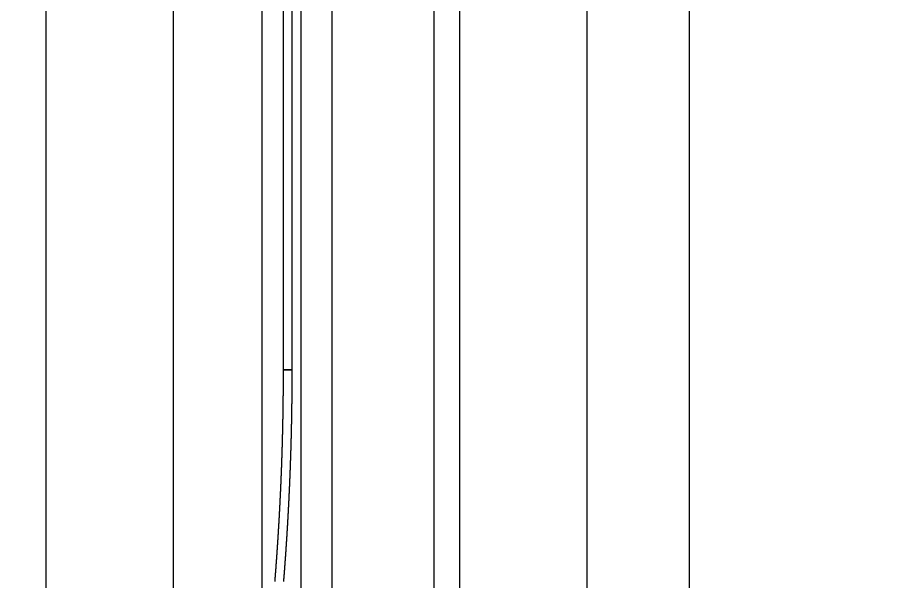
# Model space of a CAD drawing. Extents: x -7000 to 3750, y -6210 to 6210.
# Drawn here: x -3744.21 to -3733.88, y 2833.51 to 2840.14 of the extents above; entities that cross this region are included whole.
import ezdxf

# ---------------------------------------------------------------- set-up
doc = ezdxf.new("R2010")
doc.units = 0

msp = doc.modelspace()

# ---------------------------------------------------------------- linework, layer by layer
at = {"layer": 'EOS6MetalLayer'}
for points in [[(-3741.336, 2814.972), (-3744.336, 2814.972), (-3744.336, 3048.5), (-3888.45, 3048.5), (-3888.45, 2814.972), (-3891.45, 2814.972), (-3891.45, 3051.5), (-3744.336, 3051.5), (-3744.336, 3285.028), (-3741.336, 3285.028)], [(-3739.307, 3285.028), (-3736.307, 3285.028), (-3736.307, 3051.5), (-3592.193, 3051.5), (-3592.193, 3285.028), (-3589.193, 3285.028), (-3589.193, 3048.5), (-3736.307, 3048.5), (-3736.307, 2814.972), (-3739.307, 2814.972)]]:
    msp.add_lwpolyline(points, close=True, dxfattribs=at)
at = {"layer": 'HBSiProtectLayer'}
msp.add_lwpolyline([(-3742.379, 2770), (-3739.007, 2770), (-3739.007, 3330), (-3742.379, 3330)], close=True, dxfattribs=at)
at = {"layer": 'NegLayer'}
msp.add_lwpolyline([(-3743.879, 2825), (-3737.507, 2825), (-3737.507, 3275), (-3743.879, 3275)], close=True, dxfattribs=at)
at = {"layer": 'SiLayer'}
for points in [[(-3740.879, 2825), (-3740.507, 2825), (-3740.507, 3275), (-3740.879, 3275)], [(-3741.086, 2836), (-3740.979, 2836), (-3740.979, 3264), (-3741.086, 3264)]]:
    msp.add_lwpolyline(points, close=True, dxfattribs=at)
msp.add_lwpolyline([(-3741.0786, 2833.508), (-3741.0783, 2833.512), (-3741.078, 2833.516), (-3741.0777, 2833.52), (-3741.0774, 2833.524), (-3741.077, 2833.528), (-3741.0767, 2833.532), (-3741.0764, 2833.536), (-3741.0761, 2833.54), (-3741.0758, 2833.544), (-3741.0755, 2833.548), (-3741.0751, 2833.552), (-3741.0748, 2833.556), (-3741.0745, 2833.56), (-3741.0742, 2833.564), (-3741.0739, 2833.568), (-3741.0736, 2833.572), (-3741.0733, 2833.576), (-3741.073, 2833.58), (-3741.0726, 2833.584), (-3741.0723, 2833.588), (-3741.072, 2833.592), (-3741.0717, 2833.596), (-3741.0714, 2833.6), (-3741.0711, 2833.604), (-3741.0708, 2833.608), (-3741.0705, 2833.612), (-3741.0702, 2833.616), (-3741.0699, 2833.62), (-3741.0696, 2833.624), (-3741.0693, 2833.628), (-3741.069, 2833.632), (-3741.0687, 2833.636), (-3741.0684, 2833.64), (-3741.0681, 2833.644), (-3741.0678, 2833.648), (-3741.0675, 2833.652), (-3741.0671, 2833.656), (-3741.0668, 2833.66), (-3741.0665, 2833.664), (-3741.0662, 2833.668), (-3741.066, 2833.672), (-3741.0657, 2833.676), (-3741.0654, 2833.68), (-3741.0651, 2833.684), (-3741.0648, 2833.688), (-3741.0645, 2833.692), (-3741.0642, 2833.696), (-3741.0639, 2833.7), (-3741.0636, 2833.704), (-3741.0633, 2833.708), (-3741.063, 2833.712), (-3741.0627, 2833.716), (-3741.0624, 2833.72), (-3741.0621, 2833.724), (-3741.0618, 2833.728), (-3741.0615, 2833.732), (-3741.0612, 2833.736), (-3741.0609, 2833.74), (-3741.0607, 2833.744), (-3741.0604, 2833.748), (-3741.0601, 2833.752), (-3741.0598, 2833.756), (-3741.0595, 2833.76), (-3741.0592, 2833.764), (-3741.0589, 2833.768), (-3741.0586, 2833.772), (-3741.0584, 2833.776), (-3741.0581, 2833.78), (-3741.0578, 2833.784), (-3741.0575, 2833.788), (-3741.0572, 2833.792), (-3741.0569, 2833.796), (-3741.0567, 2833.8), (-3741.0564, 2833.804), (-3741.0561, 2833.808), (-3741.0558, 2833.812), (-3741.0555, 2833.816), (-3741.0552, 2833.82), (-3741.055, 2833.824), (-3741.0547, 2833.828), (-3741.0544, 2833.832), (-3741.0541, 2833.836), (-3741.0539, 2833.84), (-3741.0536, 2833.844), (-3741.0533, 2833.848), (-3741.053, 2833.852), (-3741.0528, 2833.856), (-3741.0525, 2833.86), (-3741.0522, 2833.864), (-3741.0519, 2833.868), (-3741.0517, 2833.872), (-3741.0514, 2833.876), (-3741.0511, 2833.88), (-3741.0508, 2833.884), (-3741.0506, 2833.888), (-3741.0503, 2833.892), (-3741.05, 2833.896), (-3741.0498, 2833.9), (-3741.0495, 2833.904), (-3741.0492, 2833.908), (-3741.049, 2833.912), (-3741.0487, 2833.916), (-3741.0484, 2833.92), (-3741.0482, 2833.924), (-3741.0479, 2833.928), (-3741.0476, 2833.932), (-3741.0474, 2833.936), (-3741.0471, 2833.94), (-3741.0468, 2833.944), (-3741.0466, 2833.948), (-3741.0463, 2833.952), (-3741.046, 2833.956), (-3741.0458, 2833.96), (-3741.0455, 2833.964), (-3741.0453, 2833.968), (-3741.045, 2833.972), (-3741.0447, 2833.976), (-3741.0445, 2833.98), (-3741.0442, 2833.984), (-3741.044, 2833.988), (-3741.0437, 2833.992), (-3741.0434, 2833.996), (-3741.0432, 2834), (-3741.0429, 2834.004), (-3741.0427, 2834.008), (-3741.0424, 2834.012), (-3741.0422, 2834.016), (-3741.0419, 2834.02), (-3741.0417, 2834.024), (-3741.0414, 2834.028), (-3741.0411, 2834.032), (-3741.0409, 2834.036), (-3741.0406, 2834.04), (-3741.0404, 2834.044), (-3741.0401, 2834.048), (-3741.0399, 2834.052), (-3741.0396, 2834.056), (-3741.0394, 2834.06), (-3741.0391, 2834.064), (-3741.0389, 2834.068), (-3741.0386, 2834.072), (-3741.0384, 2834.076), (-3741.0382, 2834.08), (-3741.0379, 2834.084), (-3741.0377, 2834.088), (-3741.0374, 2834.092), (-3741.0372, 2834.096), (-3741.0369, 2834.1), (-3741.0367, 2834.104), (-3741.0364, 2834.108), (-3741.0362, 2834.112), (-3741.036, 2834.116), (-3741.0357, 2834.12), (-3741.0355, 2834.124), (-3741.0352, 2834.128), (-3741.035, 2834.132), (-3741.0348, 2834.136), (-3741.0345, 2834.14), (-3741.0343, 2834.144), (-3741.034, 2834.148), (-3741.0338, 2834.152), (-3741.0336, 2834.156), (-3741.0333, 2834.16), (-3741.0331, 2834.164), (-3741.0329, 2834.168), (-3741.0326, 2834.172), (-3741.0324, 2834.176), (-3741.0322, 2834.18), (-3741.0319, 2834.184), (-3741.0317, 2834.188), (-3741.0315, 2834.192), (-3741.0312, 2834.196), (-3741.031, 2834.2), (-3741.0308, 2834.204), (-3741.0305, 2834.208), (-3741.0303, 2834.212), (-3741.0301, 2834.216), (-3741.0298, 2834.22), (-3741.0296, 2834.224), (-3741.0294, 2834.228), (-3741.0292, 2834.232), (-3741.0289, 2834.236), (-3741.0287, 2834.24), (-3741.0285, 2834.244), (-3741.0283, 2834.248), (-3741.028, 2834.252), (-3741.0278, 2834.256), (-3741.0276, 2834.26), (-3741.0274, 2834.264), (-3741.0271, 2834.268), (-3741.0269, 2834.272), (-3741.0267, 2834.276), (-3741.0265, 2834.28), (-3741.0263, 2834.284), (-3741.026, 2834.288), (-3741.0258, 2834.292), (-3741.0256, 2834.296), (-3741.0254, 2834.3), (-3741.0252, 2834.304), (-3741.0249, 2834.308), (-3741.0247, 2834.312), (-3741.0245, 2834.316), (-3741.0243, 2834.32), (-3741.0241, 2834.324), (-3741.0239, 2834.328), (-3741.0236, 2834.332), (-3741.0234, 2834.336), (-3741.0232, 2834.34), (-3741.023, 2834.344), (-3741.0228, 2834.348), (-3741.0226, 2834.352), (-3741.0224, 2834.356), (-3741.0222, 2834.36), (-3741.0219, 2834.364), (-3741.0217, 2834.368), (-3741.0215, 2834.372), (-3741.0213, 2834.376), (-3741.0211, 2834.38), (-3741.0209, 2834.384), (-3741.0207, 2834.388), (-3741.0205, 2834.392), (-3741.0203, 2834.396), (-3741.0201, 2834.4), (-3741.0199, 2834.404), (-3741.0197, 2834.408), (-3741.0195, 2834.412), (-3741.0193, 2834.416), (-3741.0191, 2834.42), (-3741.0189, 2834.424), (-3741.0187, 2834.428), (-3741.0185, 2834.432), (-3741.0183, 2834.436), (-3741.0181, 2834.44), (-3741.0179, 2834.444), (-3741.0177, 2834.448), (-3741.0175, 2834.452), (-3741.0173, 2834.456), (-3741.0171, 2834.46), (-3741.0169, 2834.464), (-3741.0167, 2834.468), (-3741.0165, 2834.472), (-3741.0163, 2834.476), (-3741.0161, 2834.48), (-3741.0159, 2834.484), (-3741.0157, 2834.488), (-3741.0155, 2834.492), (-3741.0153, 2834.496), (-3741.0151, 2834.5), (-3741.0149, 2834.504), (-3741.0147, 2834.508), (-3741.0145, 2834.512), (-3741.0143, 2834.516), (-3741.0141, 2834.52), (-3741.014, 2834.524), (-3741.0138, 2834.528), (-3741.0136, 2834.532), (-3741.0134, 2834.536), (-3741.0132, 2834.54), (-3741.013, 2834.544), (-3741.0128, 2834.548), (-3741.0126, 2834.552), (-3741.0125, 2834.556), (-3741.0123, 2834.56), (-3741.0121, 2834.564), (-3741.0119, 2834.568), (-3741.0117, 2834.572), (-3741.0115, 2834.576), (-3741.0114, 2834.58), (-3741.0112, 2834.584), (-3741.011, 2834.588), (-3741.0108, 2834.592), (-3741.0106, 2834.596), (-3741.0105, 2834.6), (-3741.0103, 2834.604), (-3741.0101, 2834.608), (-3741.0099, 2834.612), (-3741.0097, 2834.616), (-3741.0096, 2834.62), (-3741.0094, 2834.624), (-3741.0092, 2834.628), (-3741.009, 2834.632), (-3741.0089, 2834.636), (-3741.0087, 2834.64), (-3741.0085, 2834.644), (-3741.0083, 2834.648), (-3741.0082, 2834.652), (-3741.008, 2834.656), (-3741.0078, 2834.66), (-3741.0076, 2834.664), (-3741.0075, 2834.668), (-3741.0073, 2834.672), (-3741.0071, 2834.676), (-3741.007, 2834.68), (-3741.0068, 2834.684), (-3741.0066, 2834.688), (-3741.0065, 2834.692), (-3741.0063, 2834.696), (-3741.0061, 2834.7), (-3741.006, 2834.704), (-3741.0058, 2834.708), (-3741.0056, 2834.712), (-3741.0055, 2834.716), (-3741.0053, 2834.72), (-3741.0051, 2834.724), (-3741.005, 2834.728), (-3741.0048, 2834.732), (-3741.0046, 2834.736), (-3741.0045, 2834.74), (-3741.0043, 2834.744), (-3741.0042, 2834.748), (-3741.004, 2834.752), (-3741.0038, 2834.756), (-3741.0037, 2834.76), (-3741.0035, 2834.764), (-3741.0034, 2834.768), (-3741.0032, 2834.772), (-3741.003, 2834.776), (-3741.0029, 2834.78), (-3741.0027, 2834.784), (-3741.0026, 2834.788), (-3741.0024, 2834.792), (-3741.0023, 2834.796), (-3741.0021, 2834.8), (-3741.002, 2834.804), (-3741.0018, 2834.808), (-3741.0016, 2834.812), (-3741.0015, 2834.816), (-3741.0013, 2834.82), (-3741.0012, 2834.824), (-3741.001, 2834.828), (-3741.0009, 2834.832), (-3741.0007, 2834.836), (-3741.0006, 2834.84), (-3741.0004, 2834.844), (-3741.0003, 2834.848), (-3741.0001, 2834.852), (-3741, 2834.856), (-3740.9999, 2834.86), (-3740.9997, 2834.864), (-3740.9996, 2834.868), (-3740.9994, 2834.872), (-3740.9993, 2834.876), (-3740.9991, 2834.88), (-3740.999, 2834.884), (-3740.9988, 2834.888), (-3740.9987, 2834.892), (-3740.9986, 2834.896), (-3740.9984, 2834.9), (-3740.9983, 2834.904), (-3740.9981, 2834.908), (-3740.998, 2834.912), (-3740.9979, 2834.916), (-3740.9977, 2834.92), (-3740.9976, 2834.924), (-3740.9974, 2834.928), (-3740.9973, 2834.932), (-3740.9972, 2834.936), (-3740.997, 2834.94), (-3740.9969, 2834.944), (-3740.9968, 2834.948), (-3740.9966, 2834.952), (-3740.9965, 2834.956), (-3740.9964, 2834.96), (-3740.9962, 2834.964), (-3740.9961, 2834.968), (-3740.996, 2834.972), (-3740.9958, 2834.976), (-3740.9957, 2834.98), (-3740.9956, 2834.984), (-3740.9954, 2834.988), (-3740.9953, 2834.992), (-3740.9952, 2834.996), (-3740.995, 2835), (-3740.9949, 2835.004), (-3740.9948, 2835.008), (-3740.9947, 2835.012), (-3740.9945, 2835.016), (-3740.9944, 2835.02), (-3740.9943, 2835.024), (-3740.9942, 2835.028), (-3740.994, 2835.032), (-3740.9939, 2835.036), (-3740.9938, 2835.04), (-3740.9937, 2835.044), (-3740.9935, 2835.048), (-3740.9934, 2835.052), (-3740.9933, 2835.056), (-3740.9932, 2835.06), (-3740.9931, 2835.064), (-3740.9929, 2835.068), (-3740.9928, 2835.072), (-3740.9927, 2835.076), (-3740.9926, 2835.08), (-3740.9925, 2835.084), (-3740.9923, 2835.088), (-3740.9922, 2835.092), (-3740.9921, 2835.096), (-3740.992, 2835.1), (-3740.9919, 2835.104), (-3740.9918, 2835.108), (-3740.9917, 2835.112), (-3740.9915, 2835.116), (-3740.9914, 2835.12), (-3740.9913, 2835.124), (-3740.9912, 2835.128), (-3740.9911, 2835.132), (-3740.991, 2835.136), (-3740.9909, 2835.14), (-3740.9908, 2835.144), (-3740.9906, 2835.148), (-3740.9905, 2835.152), (-3740.9904, 2835.156), (-3740.9903, 2835.16), (-3740.9902, 2835.164), (-3740.9901, 2835.168), (-3740.99, 2835.172), (-3740.9899, 2835.176), (-3740.9898, 2835.18), (-3740.9897, 2835.184), (-3740.9896, 2835.188), (-3740.9895, 2835.192), (-3740.9894, 2835.196), (-3740.9893, 2835.2), (-3740.9892, 2835.204), (-3740.9891, 2835.208), (-3740.989, 2835.212), (-3740.9889, 2835.216), (-3740.9888, 2835.22), (-3740.9887, 2835.224), (-3740.9886, 2835.228), (-3740.9885, 2835.232), (-3740.9884, 2835.236), (-3740.9883, 2835.24), (-3740.9882, 2835.244), (-3740.9881, 2835.248), (-3740.988, 2835.252), (-3740.9879, 2835.256), (-3740.9878, 2835.26), (-3740.9877, 2835.264), (-3740.9876, 2835.268), (-3740.9875, 2835.272), (-3740.9874, 2835.276), (-3740.9873, 2835.28), (-3740.9872, 2835.284), (-3740.9871, 2835.288), (-3740.987, 2835.292), (-3740.987, 2835.296), (-3740.9869, 2835.3), (-3740.9868, 2835.304), (-3740.9867, 2835.308), (-3740.9866, 2835.312), (-3740.9865, 2835.316), (-3740.9864, 2835.32), (-3740.9863, 2835.324), (-3740.9862, 2835.328), (-3740.9862, 2835.332), (-3740.9861, 2835.336), (-3740.986, 2835.34), (-3740.9859, 2835.344), (-3740.9858, 2835.348), (-3740.9857, 2835.352), (-3740.9857, 2835.356), (-3740.9856, 2835.36), (-3740.9855, 2835.364), (-3740.9854, 2835.368), (-3740.9853, 2835.372), (-3740.9852, 2835.376), (-3740.9852, 2835.38), (-3740.9851, 2835.384), (-3740.985, 2835.388), (-3740.9849, 2835.392), (-3740.9849, 2835.396), (-3740.9848, 2835.4), (-3740.9847, 2835.404), (-3740.9846, 2835.408), (-3740.9845, 2835.412), (-3740.9845, 2835.416), (-3740.9844, 2835.42), (-3740.9843, 2835.424), (-3740.9843, 2835.428), (-3740.9842, 2835.432), (-3740.9841, 2835.436), (-3740.984, 2835.44), (-3740.984, 2835.444), (-3740.9839, 2835.448), (-3740.9838, 2835.452), (-3740.9837, 2835.456), (-3740.9837, 2835.46), (-3740.9836, 2835.464), (-3740.9835, 2835.468), (-3740.9835, 2835.472), (-3740.9834, 2835.476), (-3740.9833, 2835.48), (-3740.9833, 2835.484), (-3740.9832, 2835.488), (-3740.9831, 2835.492), (-3740.9831, 2835.496), (-3740.983, 2835.5), (-3740.9829, 2835.504), (-3740.9829, 2835.508), (-3740.9828, 2835.512), (-3740.9828, 2835.516), (-3740.9827, 2835.52), (-3740.9826, 2835.524), (-3740.9826, 2835.528), (-3740.9825, 2835.532), (-3740.9825, 2835.536), (-3740.9824, 2835.54), (-3740.9823, 2835.544), (-3740.9823, 2835.548), (-3740.9822, 2835.552), (-3740.9822, 2835.556), (-3740.9821, 2835.56), (-3740.9821, 2835.564), (-3740.982, 2835.568), (-3740.9819, 2835.572), (-3740.9819, 2835.576), (-3740.9818, 2835.58), (-3740.9818, 2835.584), (-3740.9817, 2835.588), (-3740.9817, 2835.592), (-3740.9816, 2835.596), (-3740.9816, 2835.6), (-3740.9815, 2835.604), (-3740.9815, 2835.608), (-3740.9814, 2835.612), (-3740.9814, 2835.616), (-3740.9813, 2835.62), (-3740.9813, 2835.624), (-3740.9812, 2835.628), (-3740.9812, 2835.632), (-3740.9811, 2835.636), (-3740.9811, 2835.64), (-3740.981, 2835.644), (-3740.981, 2835.648), (-3740.9809, 2835.652), (-3740.9809, 2835.656), (-3740.9809, 2835.66), (-3740.9808, 2835.664), (-3740.9808, 2835.668), (-3740.9807, 2835.672), (-3740.9807, 2835.676), (-3740.9806, 2835.68), (-3740.9806, 2835.684), (-3740.9806, 2835.688), (-3740.9805, 2835.692), (-3740.9805, 2835.696), (-3740.9804, 2835.7), (-3740.9804, 2835.704), (-3740.9804, 2835.708), (-3740.9803, 2835.712), (-3740.9803, 2835.716), (-3740.9803, 2835.72), (-3740.9802, 2835.724), (-3740.9802, 2835.728), (-3740.9802, 2835.732), (-3740.9801, 2835.736), (-3740.9801, 2835.74), (-3740.9801, 2835.744), (-3740.98, 2835.748), (-3740.98, 2835.752), (-3740.98, 2835.756), (-3740.9799, 2835.76), (-3740.9799, 2835.764), (-3740.9799, 2835.768), (-3740.9798, 2835.772), (-3740.9798, 2835.776), (-3740.9798, 2835.78), (-3740.9797, 2835.784), (-3740.9797, 2835.788), (-3740.9797, 2835.792), (-3740.9797, 2835.796), (-3740.9796, 2835.8), (-3740.9796, 2835.804), (-3740.9796, 2835.808), (-3740.9796, 2835.812), (-3740.9795, 2835.816), (-3740.9795, 2835.82), (-3740.9795, 2835.824), (-3740.9795, 2835.828), (-3740.9795, 2835.832), (-3740.9794, 2835.836), (-3740.9794, 2835.84), (-3740.9794, 2835.844), (-3740.9794, 2835.848), (-3740.9794, 2835.852), (-3740.9793, 2835.856), (-3740.9793, 2835.86), (-3740.9793, 2835.864), (-3740.9793, 2835.868), (-3740.9793, 2835.872), (-3740.9792, 2835.876), (-3740.9792, 2835.88), (-3740.9792, 2835.884), (-3740.9792, 2835.888), (-3740.9792, 2835.892), (-3740.9792, 2835.896), (-3740.9792, 2835.9), (-3740.9791, 2835.904), (-3740.9791, 2835.908), (-3740.9791, 2835.912), (-3740.9791, 2835.916), (-3740.9791, 2835.92), (-3740.9791, 2835.924), (-3740.9791, 2835.928), (-3740.9791, 2835.932), (-3740.9791, 2835.936), (-3740.9791, 2835.94), (-3740.9791, 2835.944), (-3740.979, 2835.948), (-3740.979, 2835.952), (-3740.979, 2835.956), (-3740.979, 2835.96), (-3740.979, 2835.964), (-3740.979, 2835.968), (-3740.979, 2835.972), (-3740.979, 2835.976), (-3740.979, 2835.98), (-3740.979, 2835.984), (-3740.979, 2835.988), (-3740.979, 2835.992), (-3740.979, 2835.996), (-3740.979, 2836), (-3741.086, 2836), (-3741.086, 2836), (-3741.086, 2835.996), (-3741.086, 2835.992), (-3741.086, 2835.988), (-3741.086, 2835.984), (-3741.086, 2835.98), (-3741.086, 2835.976), (-3741.086, 2835.972), (-3741.086, 2835.968), (-3741.086, 2835.964), (-3741.086, 2835.96), (-3741.086, 2835.956), (-3741.086, 2835.952), (-3741.086, 2835.948), (-3741.0861, 2835.944), (-3741.0861, 2835.94), (-3741.0861, 2835.936), (-3741.0861, 2835.932), (-3741.0861, 2835.928), (-3741.0861, 2835.924), (-3741.0861, 2835.92), (-3741.0861, 2835.916), (-3741.0861, 2835.912), (-3741.0861, 2835.908), (-3741.0861, 2835.904), (-3741.0862, 2835.9), (-3741.0862, 2835.896), (-3741.0862, 2835.892), (-3741.0862, 2835.888), (-3741.0862, 2835.884), (-3741.0862, 2835.88), (-3741.0862, 2835.876), (-3741.0863, 2835.872), (-3741.0863, 2835.868), (-3741.0863, 2835.864), (-3741.0863, 2835.86), (-3741.0863, 2835.856), (-3741.0864, 2835.852), (-3741.0864, 2835.848), (-3741.0864, 2835.844), (-3741.0864, 2835.84), (-3741.0864, 2835.836), (-3741.0865, 2835.832), (-3741.0865, 2835.828), (-3741.0865, 2835.824), (-3741.0865, 2835.82), (-3741.0865, 2835.816), (-3741.0866, 2835.812), (-3741.0866, 2835.808), (-3741.0866, 2835.804), (-3741.0866, 2835.8), (-3741.0867, 2835.796), (-3741.0867, 2835.792), (-3741.0867, 2835.788), (-3741.0867, 2835.784), (-3741.0868, 2835.78), (-3741.0868, 2835.776), (-3741.0868, 2835.772), (-3741.0869, 2835.768), (-3741.0869, 2835.764), (-3741.0869, 2835.76), (-3741.087, 2835.756), (-3741.087, 2835.752), (-3741.087, 2835.748), (-3741.0871, 2835.744), (-3741.0871, 2835.74), (-3741.0871, 2835.736), (-3741.0872, 2835.732), (-3741.0872, 2835.728), (-3741.0872, 2835.724), (-3741.0873, 2835.72), (-3741.0873, 2835.716), (-3741.0873, 2835.712), (-3741.0874, 2835.708), (-3741.0874, 2835.704), (-3741.0874, 2835.7), (-3741.0875, 2835.696), (-3741.0875, 2835.692), (-3741.0876, 2835.688), (-3741.0876, 2835.684), (-3741.0876, 2835.68), (-3741.0877, 2835.676), (-3741.0877, 2835.672), (-3741.0878, 2835.668), (-3741.0878, 2835.664), (-3741.0879, 2835.66), (-3741.0879, 2835.656), (-3741.0879, 2835.652), (-3741.088, 2835.648), (-3741.088, 2835.644), (-3741.0881, 2835.64), (-3741.0881, 2835.636), (-3741.0882, 2835.632), (-3741.0882, 2835.628), (-3741.0883, 2835.624), (-3741.0883, 2835.62), (-3741.0884, 2835.616), (-3741.0884, 2835.612), (-3741.0885, 2835.608), (-3741.0885, 2835.604), (-3741.0886, 2835.6), (-3741.0886, 2835.596), (-3741.0887, 2835.592), (-3741.0887, 2835.588), (-3741.0888, 2835.584), (-3741.0888, 2835.58), (-3741.0889, 2835.576), (-3741.0889, 2835.572), (-3741.089, 2835.568), (-3741.0891, 2835.564), (-3741.0891, 2835.56), (-3741.0892, 2835.556), (-3741.0892, 2835.552), (-3741.0893, 2835.548), (-3741.0893, 2835.544), (-3741.0894, 2835.54), (-3741.0895, 2835.536), (-3741.0895, 2835.532), (-3741.0896, 2835.528), (-3741.0896, 2835.524), (-3741.0897, 2835.52), (-3741.0898, 2835.516), (-3741.0898, 2835.512), (-3741.0899, 2835.508), (-3741.0899, 2835.504), (-3741.09, 2835.5), (-3741.0901, 2835.496), (-3741.0901, 2835.492), (-3741.0902, 2835.488), (-3741.0903, 2835.484), (-3741.0903, 2835.48), (-3741.0904, 2835.476), (-3741.0905, 2835.472), (-3741.0905, 2835.468), (-3741.0906, 2835.464), (-3741.0907, 2835.46), (-3741.0907, 2835.456), (-3741.0908, 2835.452), (-3741.0909, 2835.448), (-3741.091, 2835.444), (-3741.091, 2835.44), (-3741.0911, 2835.436), (-3741.0912, 2835.432), (-3741.0913, 2835.428), (-3741.0913, 2835.424), (-3741.0914, 2835.42), (-3741.0915, 2835.416), (-3741.0915, 2835.412), (-3741.0916, 2835.408), (-3741.0917, 2835.404), (-3741.0918, 2835.4), (-3741.0919, 2835.396), (-3741.0919, 2835.392), (-3741.092, 2835.388), (-3741.0921, 2835.384), (-3741.0922, 2835.38), (-3741.0922, 2835.376), (-3741.0923, 2835.372), (-3741.0924, 2835.368), (-3741.0925, 2835.364), (-3741.0926, 2835.36), (-3741.0927, 2835.356), (-3741.0927, 2835.352), (-3741.0928, 2835.348), (-3741.0929, 2835.344), (-3741.093, 2835.34), (-3741.0931, 2835.336), (-3741.0932, 2835.332), (-3741.0932, 2835.328), (-3741.0933, 2835.324), (-3741.0934, 2835.32), (-3741.0935, 2835.316), (-3741.0936, 2835.312), (-3741.0937, 2835.308), (-3741.0938, 2835.304), (-3741.0939, 2835.3), (-3741.094, 2835.296), (-3741.094, 2835.292), (-3741.0941, 2835.288), (-3741.0942, 2835.284), (-3741.0943, 2835.28), (-3741.0944, 2835.276), (-3741.0945, 2835.272), (-3741.0946, 2835.268), (-3741.0947, 2835.264), (-3741.0948, 2835.26), (-3741.0949, 2835.256), (-3741.095, 2835.252), (-3741.0951, 2835.248), (-3741.0952, 2835.244), (-3741.0953, 2835.24), (-3741.0954, 2835.236), (-3741.0955, 2835.232), (-3741.0956, 2835.228), (-3741.0957, 2835.224), (-3741.0958, 2835.22), (-3741.0959, 2835.216), (-3741.096, 2835.212), (-3741.0961, 2835.208), (-3741.0962, 2835.204), (-3741.0963, 2835.2), (-3741.0964, 2835.196), (-3741.0965, 2835.192), (-3741.0966, 2835.188), (-3741.0967, 2835.184), (-3741.0968, 2835.18), (-3741.0969, 2835.176), (-3741.097, 2835.172), (-3741.0971, 2835.168), (-3741.0972, 2835.164), (-3741.0973, 2835.16), (-3741.0974, 2835.156), (-3741.0975, 2835.152), (-3741.0976, 2835.148), (-3741.0978, 2835.144), (-3741.0979, 2835.14), (-3741.098, 2835.136), (-3741.0981, 2835.132), (-3741.0982, 2835.128), (-3741.0983, 2835.124), (-3741.0984, 2835.12), (-3741.0985, 2835.116), (-3741.0987, 2835.112), (-3741.0988, 2835.108), (-3741.0989, 2835.104), (-3741.099, 2835.1), (-3741.0991, 2835.096), (-3741.0992, 2835.092), (-3741.0993, 2835.088), (-3741.0995, 2835.084), (-3741.0996, 2835.08), (-3741.0997, 2835.076), (-3741.0998, 2835.072), (-3741.0999, 2835.068), (-3741.1001, 2835.064), (-3741.1002, 2835.06), (-3741.1003, 2835.056), (-3741.1004, 2835.052), (-3741.1005, 2835.048), (-3741.1007, 2835.044), (-3741.1008, 2835.04), (-3741.1009, 2835.036), (-3741.101, 2835.032), (-3741.1012, 2835.028), (-3741.1013, 2835.024), (-3741.1014, 2835.02), (-3741.1015, 2835.016), (-3741.1017, 2835.012), (-3741.1018, 2835.008), (-3741.1019, 2835.004), (-3741.102, 2835), (-3741.1022, 2834.996), (-3741.1023, 2834.992), (-3741.1024, 2834.988), (-3741.1026, 2834.984), (-3741.1027, 2834.98), (-3741.1028, 2834.976), (-3741.103, 2834.972), (-3741.1031, 2834.968), (-3741.1032, 2834.964), (-3741.1034, 2834.96), (-3741.1035, 2834.956), (-3741.1036, 2834.952), (-3741.1038, 2834.948), (-3741.1039, 2834.944), (-3741.104, 2834.94), (-3741.1042, 2834.936), (-3741.1043, 2834.932), (-3741.1044, 2834.928), (-3741.1046, 2834.924), (-3741.1047, 2834.92), (-3741.1049, 2834.916), (-3741.105, 2834.912), (-3741.1051, 2834.908), (-3741.1053, 2834.904), (-3741.1054, 2834.9), (-3741.1056, 2834.896), (-3741.1057, 2834.892), (-3741.1058, 2834.888), (-3741.106, 2834.884), (-3741.1061, 2834.88), (-3741.1063, 2834.876), (-3741.1064, 2834.872), (-3741.1066, 2834.868), (-3741.1067, 2834.864), (-3741.1069, 2834.86), (-3741.107, 2834.856), (-3741.1071, 2834.852), (-3741.1073, 2834.848), (-3741.1074, 2834.844), (-3741.1076, 2834.84), (-3741.1077, 2834.836), (-3741.1079, 2834.832), (-3741.108, 2834.828), (-3741.1082, 2834.824), (-3741.1083, 2834.82), (-3741.1085, 2834.816), (-3741.1086, 2834.812), (-3741.1088, 2834.808), (-3741.109, 2834.804), (-3741.1091, 2834.8), (-3741.1093, 2834.796), (-3741.1094, 2834.792), (-3741.1096, 2834.788), (-3741.1097, 2834.784), (-3741.1099, 2834.78), (-3741.11, 2834.776), (-3741.1102, 2834.772), (-3741.1104, 2834.768), (-3741.1105, 2834.764), (-3741.1107, 2834.76), (-3741.1108, 2834.756), (-3741.111, 2834.752), (-3741.1112, 2834.748), (-3741.1113, 2834.744), (-3741.1115, 2834.74), (-3741.1116, 2834.736), (-3741.1118, 2834.732), (-3741.112, 2834.728), (-3741.1121, 2834.724), (-3741.1123, 2834.72), (-3741.1125, 2834.716), (-3741.1126, 2834.712), (-3741.1128, 2834.708), (-3741.113, 2834.704), (-3741.1131, 2834.7), (-3741.1133, 2834.696), (-3741.1135, 2834.692), (-3741.1136, 2834.688), (-3741.1138, 2834.684), (-3741.114, 2834.68), (-3741.1141, 2834.676), (-3741.1143, 2834.672), (-3741.1145, 2834.668), (-3741.1146, 2834.664), (-3741.1148, 2834.66), (-3741.115, 2834.656), (-3741.1152, 2834.652), (-3741.1153, 2834.648), (-3741.1155, 2834.644), (-3741.1157, 2834.64), (-3741.1159, 2834.636), (-3741.116, 2834.632), (-3741.1162, 2834.628), (-3741.1164, 2834.624), (-3741.1166, 2834.62), (-3741.1167, 2834.616), (-3741.1169, 2834.612), (-3741.1171, 2834.608), (-3741.1173, 2834.604), (-3741.1175, 2834.6), (-3741.1176, 2834.596), (-3741.1178, 2834.592), (-3741.118, 2834.588), (-3741.1182, 2834.584), (-3741.1184, 2834.58), (-3741.1185, 2834.576), (-3741.1187, 2834.572), (-3741.1189, 2834.568), (-3741.1191, 2834.564), (-3741.1193, 2834.56), (-3741.1195, 2834.556), (-3741.1196, 2834.552), (-3741.1198, 2834.548), (-3741.12, 2834.544), (-3741.1202, 2834.54), (-3741.1204, 2834.536), (-3741.1206, 2834.532), (-3741.1208, 2834.528), (-3741.121, 2834.524), (-3741.1211, 2834.52), (-3741.1213, 2834.516), (-3741.1215, 2834.512), (-3741.1217, 2834.508), (-3741.1219, 2834.504), (-3741.1221, 2834.5), (-3741.1223, 2834.496), (-3741.1225, 2834.492), (-3741.1227, 2834.488), (-3741.1229, 2834.484), (-3741.1231, 2834.48), (-3741.1233, 2834.476), (-3741.1235, 2834.472), (-3741.1237, 2834.468), (-3741.1239, 2834.464), (-3741.1241, 2834.46), (-3741.1243, 2834.456), (-3741.1245, 2834.452), (-3741.1247, 2834.448), (-3741.1249, 2834.444), (-3741.1251, 2834.44), (-3741.1253, 2834.436), (-3741.1255, 2834.432), (-3741.1257, 2834.428), (-3741.1259, 2834.424), (-3741.1261, 2834.42), (-3741.1263, 2834.416), (-3741.1265, 2834.412), (-3741.1267, 2834.408), (-3741.1269, 2834.404), (-3741.1271, 2834.4), (-3741.1273, 2834.396), (-3741.1275, 2834.392), (-3741.1277, 2834.388), (-3741.1279, 2834.384), (-3741.1281, 2834.38), (-3741.1283, 2834.376), (-3741.1285, 2834.372), (-3741.1287, 2834.368), (-3741.1289, 2834.364), (-3741.1292, 2834.36), (-3741.1294, 2834.356), (-3741.1296, 2834.352), (-3741.1298, 2834.348), (-3741.13, 2834.344), (-3741.1302, 2834.34), (-3741.1304, 2834.336), (-3741.1306, 2834.332), (-3741.1309, 2834.328), (-3741.1311, 2834.324), (-3741.1313, 2834.32), (-3741.1315, 2834.316), (-3741.1317, 2834.312), (-3741.1319, 2834.308), (-3741.1322, 2834.304), (-3741.1324, 2834.3), (-3741.1326, 2834.296), (-3741.1328, 2834.292), (-3741.133, 2834.288), (-3741.1333, 2834.284), (-3741.1335, 2834.28), (-3741.1337, 2834.276), (-3741.1339, 2834.272), (-3741.1341, 2834.268), (-3741.1344, 2834.264), (-3741.1346, 2834.26), (-3741.1348, 2834.256), (-3741.135, 2834.252), (-3741.1353, 2834.248), (-3741.1355, 2834.244), (-3741.1357, 2834.24), (-3741.1359, 2834.236), (-3741.1362, 2834.232), (-3741.1364, 2834.228), (-3741.1366, 2834.224), (-3741.1368, 2834.22), (-3741.1371, 2834.216), (-3741.1373, 2834.212), (-3741.1375, 2834.208), (-3741.1378, 2834.204), (-3741.138, 2834.2), (-3741.1382, 2834.196), (-3741.1385, 2834.192), (-3741.1387, 2834.188), (-3741.1389, 2834.184), (-3741.1392, 2834.18), (-3741.1394, 2834.176), (-3741.1396, 2834.172), (-3741.1399, 2834.168), (-3741.1401, 2834.164), (-3741.1403, 2834.16), (-3741.1406, 2834.156), (-3741.1408, 2834.152), (-3741.141, 2834.148), (-3741.1413, 2834.144), (-3741.1415, 2834.14), (-3741.1418, 2834.136), (-3741.142, 2834.132), (-3741.1422, 2834.128), (-3741.1425, 2834.124), (-3741.1427, 2834.12), (-3741.143, 2834.116), (-3741.1432, 2834.112), (-3741.1434, 2834.108), (-3741.1437, 2834.104), (-3741.1439, 2834.1), (-3741.1442, 2834.096), (-3741.1444, 2834.092), (-3741.1447, 2834.088), (-3741.1449, 2834.084), (-3741.1452, 2834.08), (-3741.1454, 2834.076), (-3741.1456, 2834.072), (-3741.1459, 2834.068), (-3741.1461, 2834.064), (-3741.1464, 2834.06), (-3741.1466, 2834.056), (-3741.1469, 2834.052), (-3741.1471, 2834.048), (-3741.1474, 2834.044), (-3741.1476, 2834.04), (-3741.1479, 2834.036), (-3741.1481, 2834.032), (-3741.1484, 2834.028), (-3741.1487, 2834.024), (-3741.1489, 2834.02), (-3741.1492, 2834.016), (-3741.1494, 2834.012), (-3741.1497, 2834.008), (-3741.1499, 2834.004), (-3741.1502, 2834), (-3741.1504, 2833.996), (-3741.1507, 2833.992), (-3741.151, 2833.988), (-3741.1512, 2833.984), (-3741.1515, 2833.98), (-3741.1517, 2833.976), (-3741.152, 2833.972), (-3741.1523, 2833.968), (-3741.1525, 2833.964), (-3741.1528, 2833.96), (-3741.153, 2833.956), (-3741.1533, 2833.952), (-3741.1536, 2833.948), (-3741.1538, 2833.944), (-3741.1541, 2833.94), (-3741.1544, 2833.936), (-3741.1546, 2833.932), (-3741.1549, 2833.928), (-3741.1552, 2833.924), (-3741.1554, 2833.92), (-3741.1557, 2833.916), (-3741.156, 2833.912), (-3741.1562, 2833.908), (-3741.1565, 2833.904), (-3741.1568, 2833.9), (-3741.157, 2833.896), (-3741.1573, 2833.892), (-3741.1576, 2833.888), (-3741.1578, 2833.884), (-3741.1581, 2833.88), (-3741.1584, 2833.876), (-3741.1587, 2833.872), (-3741.1589, 2833.868), (-3741.1592, 2833.864), (-3741.1595, 2833.86), (-3741.1598, 2833.856), (-3741.16, 2833.852), (-3741.1603, 2833.848), (-3741.1606, 2833.844), (-3741.1609, 2833.84), (-3741.1611, 2833.836), (-3741.1614, 2833.832), (-3741.1617, 2833.828), (-3741.162, 2833.824), (-3741.1622, 2833.82), (-3741.1625, 2833.816), (-3741.1628, 2833.812), (-3741.1631, 2833.808), (-3741.1634, 2833.804), (-3741.1637, 2833.8), (-3741.1639, 2833.796), (-3741.1642, 2833.792), (-3741.1645, 2833.788), (-3741.1648, 2833.784), (-3741.1651, 2833.78), (-3741.1654, 2833.776), (-3741.1656, 2833.772), (-3741.1659, 2833.768), (-3741.1662, 2833.764), (-3741.1665, 2833.76), (-3741.1668, 2833.756), (-3741.1671, 2833.752), (-3741.1674, 2833.748), (-3741.1677, 2833.744), (-3741.1679, 2833.74), (-3741.1682, 2833.736), (-3741.1685, 2833.732), (-3741.1688, 2833.728), (-3741.1691, 2833.724), (-3741.1694, 2833.72), (-3741.1697, 2833.716), (-3741.17, 2833.712), (-3741.1703, 2833.708), (-3741.1706, 2833.704), (-3741.1709, 2833.7), (-3741.1712, 2833.696), (-3741.1715, 2833.692), (-3741.1718, 2833.688), (-3741.1721, 2833.684), (-3741.1724, 2833.68), (-3741.1727, 2833.676), (-3741.173, 2833.672), (-3741.1732, 2833.668), (-3741.1735, 2833.664), (-3741.1738, 2833.66), (-3741.1741, 2833.656), (-3741.1745, 2833.652), (-3741.1748, 2833.648), (-3741.1751, 2833.644), (-3741.1754, 2833.64), (-3741.1757, 2833.636), (-3741.176, 2833.632), (-3741.1763, 2833.628), (-3741.1766, 2833.624), (-3741.1769, 2833.62), (-3741.1772, 2833.616), (-3741.1775, 2833.612), (-3741.1778, 2833.608), (-3741.1781, 2833.604), (-3741.1784, 2833.6), (-3741.1787, 2833.596), (-3741.179, 2833.592), (-3741.1793, 2833.588), (-3741.1796, 2833.584), (-3741.18, 2833.58), (-3741.1803, 2833.576), (-3741.1806, 2833.572), (-3741.1809, 2833.568), (-3741.1812, 2833.564), (-3741.1815, 2833.56), (-3741.1818, 2833.556), (-3741.1821, 2833.552), (-3741.1825, 2833.548), (-3741.1828, 2833.544), (-3741.1831, 2833.54), (-3741.1834, 2833.536), (-3741.1837, 2833.532), (-3741.184, 2833.528), (-3741.1844, 2833.524), (-3741.1847, 2833.52), (-3741.185, 2833.516), (-3741.1853, 2833.512), (-3741.1856, 2833.508)], dxfattribs=at)

doc.saveas('drawing.dxf')
